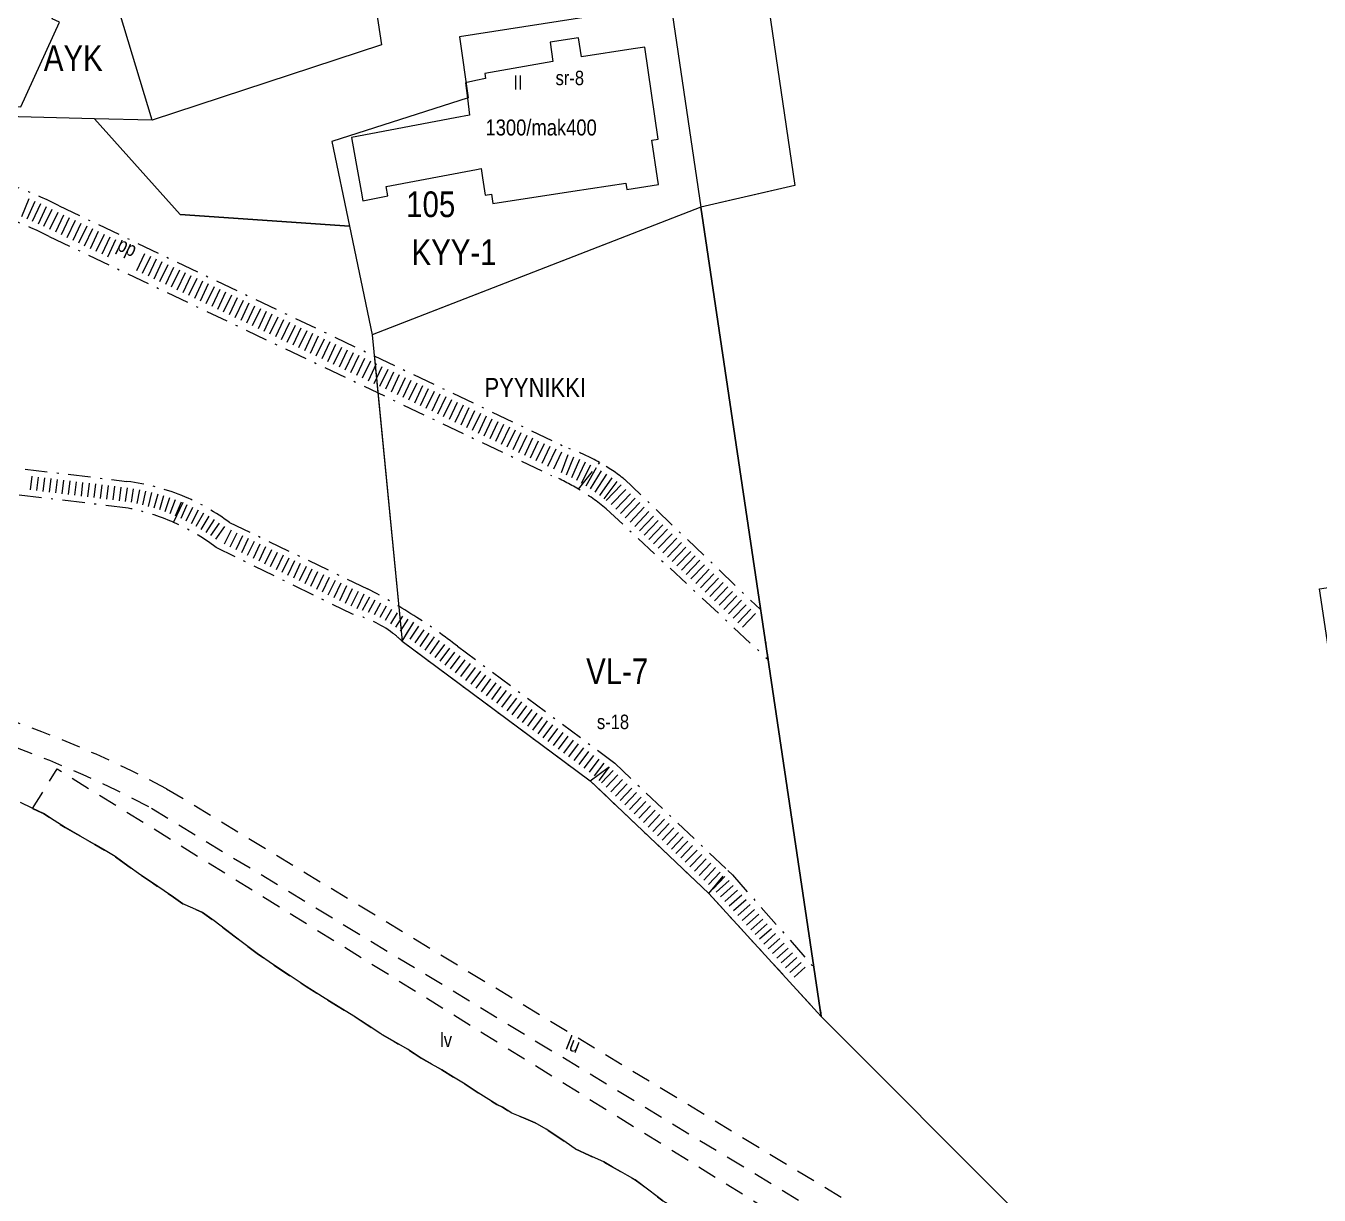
# Model space of a CAD drawing. Header units: metres. Extents: x 24485995 to 24488038, y 6819999 to 6822001.
# Drawn here: x 24486361.4 to 24486563.1, y 6820244.7 to 6820427 of the extents above; entities that cross this region are included whole.
import ezdxf

# ---------------------------------------------------------------- set-up
doc = ezdxf.new("R2010")
doc.units = ezdxf.units.M
for name, pattern in [('k10020', [0]), ('k10040', [10.3, 3.5, -1.5, 0.3, -1.5, 3.5]), ('k10050', [8, 3, -2, 3]), ('K10271', [0]), ('k10vi1', [0])]:
    doc.linetypes.add(name, pattern=pattern)
for name, color, linetype, lineweight in [('AK_AsemakaavaTeksti_Kadun_puistonnimi', 7, 'Continuous', 0), ('AK_AsemakaavaTeksti_Korttelinumero', 7, 'Continuous', 0), ('AK_AsemakaavaViiva_Kaupunginosan_raja', 7, 'Continuous', 0), ('AK_Kaavamerkinta_Kayttotarkoitusalue', 7, 'Continuous', 0), ('AK_KayttotarkoitusSymboliViiva_Virkistysalueen_kuvio_murtoviiva', 7, 'Continuous', 0), ('AK_KayttotarkoitusViiva', 7, 'Continuous', 0), ('AK_LiikennointiViiva_Polkuviivoitus', 7, 'Continuous', 0), ('AK_MuuAsemakaavaTeksti_Alueenosan_kayttotarkoitus', 7, 'Continuous', 0), ('AK_MuuAsemakaavaTeksti_Erityismaarays', 7, 'Continuous', 0), ('AK_MuuAsemakaavaViiva_alueenosan_raja', 7, 'Continuous', 0), ('AK_MuuAsemakaavaViiva_Ohj_alueenosan_raja', 7, 'Continuous', 0), ('AK_Poistettava_merkintä', 7, 'Continuous', 0), ('AK_RakennusalaTeksti_Kerrosala_tai_luku', 7, 'Continuous', 0), ('AK_RakennusalaTeksti_Rakennusoikeus', 7, 'Continuous', 0), ('AK_RakennusalaViiva_Rakennusalan_raja__I_', 7, 'Continuous', 0)]:
    doc.layers.add(name, color=color, linetype=linetype, lineweight=lineweight)
doc.styles.add('ArialNarrow', font='ARIALN.TTF')

msp = doc.modelspace()

# ---------------------------------------------------------------- linework, layer by layer
at = {"layer": 'AK_AsemakaavaViiva_Kaupunginosan_raja', "linetype": 'k10020', "lineweight": 9, "flags": 128}
for points in [[(24486461.97, 6820430.38), (24486466.63, 6820398.72)], [(24486372.1, 6820412.5), (24486326.66, 6820413.67)], [(24486385.43, 6820397.59), (24486372.1, 6820412.5)], [(24486385.43, 6820397.59), (24486411.87, 6820395.76)], [(24486466.63, 6820398.72), (24486415.39, 6820378.82)], [(24486466.63, 6820398.72), (24486485.43, 6820272.57)], [(24486411.87, 6820395.76), (24486415.39, 6820378.82)], [(24486485.43, 6820272.57), (24486516.49, 6820241.41)]]:
    msp.add_lwpolyline(points, dxfattribs=at)
at = {"layer": 'AK_KayttotarkoitusSymboliViiva_Virkistysalueen_kuvio_murtoviiva', "linetype": 'k10vi1', "lineweight": 9, "flags": 128}
for points in [[(24486467.07, 6820395.76), (24486485.43, 6820272.57), (24486516.49, 6820241.41), (24486498.9, 6820215.54), (24486493.34, 6820207.38), (24486495.19, 6820207.11), (24486504.47, 6820207.36), (24486517.54, 6820205.14), (24486526.98, 6820202.91), (24486535.65, 6820200.22), (24486553.58, 6820190.63), (24486559.32, 6820186.06), (24486565.44, 6820176.79), (24486573.35, 6820170.53), (24486581.23, 6820164.22), (24486589.98, 6820159.37), (24486600.16, 6820156.94), (24486618.68, 6820148.96), (24486628.39, 6820148.19), (24486637.69, 6820145.35), (24486642.71, 6820143.42), (24486647.48, 6820141.28), (24486650.81, 6820138.38), (24486656.08, 6820129.21), (24486679.32, 6820163.74), (24486787.91, 6820169.36), (24486821.8, 6820151.64), (24486835.1, 6820144.69), (24486840.56, 6820091.42), (24486893.27, 6820096.82), (24486981.3, 6820105.85), (24487040.44, 6820134.82), (24487031.37, 6820152.26), (24487029.24, 6820152.07), (24487015.91, 6820153.15), (24487009.07, 6820155.53), (24486999.39, 6820162.25), (24486992.49, 6820171.81), (24486989.15, 6820183.12), (24486971.09, 6820205.22), (24486959.84, 6820215.82), (24486946.26, 6820223.21), (24486931.24, 6820226.88), (24486921.73, 6820227.17), (24486885.1, 6820225.4), (24486821.8, 6820222.33), (24486820.17, 6820222.25), (24486764.76, 6820214.13), (24486614.49, 6820192.09), (24486600.12, 6820288.13), (24486571.44, 6820283.83), (24486563.15, 6820339.22), (24486591.83, 6820343.51), (24486576.42, 6820446.47), (24486476.99, 6820431.51), (24486481.33, 6820402.08), (24486469.56, 6820399.39)], [(24486415.69, 6820375.83), (24486420.07, 6820331.05), (24486449.38, 6820309.3), (24486467.88, 6820291.75), (24486485.43, 6820272.57), (24486466.63, 6820398.72), (24486418.19, 6820379.91)]]:
    msp.add_lwpolyline(points, dxfattribs=at)
at = {"layer": 'AK_KayttotarkoitusViiva', "linetype": 'Continuous', "lineweight": 20, "flags": 128}
for points in [[(24486392.4, 6820460.81), (24486413.77, 6820444.32), (24486416.85, 6820424.05), (24486381.1, 6820412.27)], [(24486591.83, 6820343.51), (24486576.42, 6820446.47), (24486476.99, 6820431.51), (24486481.33, 6820402.08), (24486466.63, 6820398.72)], [(24486381.1, 6820412.27), (24486372.94, 6820439.3)], [(24486461.97, 6820430.38), (24486466.63, 6820398.72)], [(24486452.08, 6820428.85), (24486429.02, 6820425.29), (24486430.36, 6820415.75), (24486409.12, 6820408.97), (24486411.87, 6820395.76)], [(24486372.1, 6820412.5), (24486326.66, 6820413.67)], [(24486381.1, 6820412.27), (24486372.1, 6820412.5)], [(24486411.87, 6820395.76), (24486385.43, 6820397.59), (24486372.1, 6820412.5)], [(24486466.63, 6820398.72), (24486415.39, 6820378.82)], [(24486466.63, 6820398.72), (24486485.43, 6820272.57)], [(24486411.87, 6820395.76), (24486415.39, 6820378.82)], [(24486415.39, 6820378.82), (24486420.07, 6820331.05), (24486449.38, 6820309.3), (24486467.88, 6820291.75), (24486485.43, 6820272.57)], [(24486460.72, 6820243.83), (24486458.57, 6820245.49), (24486456.39, 6820247.1), (24486455.24, 6820247.74), (24486454.1, 6820248.39), (24486452.8, 6820249.13), (24486451.5, 6820249.88), (24486449.28, 6820250.89), (24486447.08, 6820251.93), (24486445.64, 6820252.9), (24486444.21, 6820253.89), (24486442.53, 6820254.97), (24486440.81, 6820256), (24486439, 6820256.76), (24486437.17, 6820257.5), (24486436.45, 6820257.95), (24486435.73, 6820258.4), (24486434.86, 6820258.86), (24486434, 6820259.33), (24486431.95, 6820260.65), (24486429.91, 6820261.99), (24486428.08, 6820263.11), (24486426.25, 6820264.22), (24486424.64, 6820265.14), (24486423.04, 6820266.06), (24486421.96, 6820266.77), (24486420.89, 6820267.48), (24486418.8, 6820268.67), (24486416.72, 6820269.87), (24486414.63, 6820271.23), (24486412.54, 6820272.6), (24486410.09, 6820274.1), (24486407.64, 6820275.61), (24486405.11, 6820277.24), (24486402.59, 6820278.88), (24486400.01, 6820280.59), (24486397.47, 6820282.37), (24486394.98, 6820284.24), (24486392.5, 6820286.13), (24486390.73, 6820287.46), (24486388.94, 6820288.77), (24486387.42, 6820289.46), (24486385.89, 6820290.12), (24486384.41, 6820291.14), (24486382.93, 6820292.15), (24486381.12, 6820293.37), (24486379.31, 6820294.59), (24486377.31, 6820296.04), (24486375.29, 6820297.49), (24486373.74, 6820298.45), (24486372.16, 6820299.38), (24486369.83, 6820300.69), (24486367.49, 6820302), (24486365.82, 6820303.1), (24486364.14, 6820304.18), (24486362.35, 6820305.04), (24486360.56, 6820305.89)], [(24486485.43, 6820272.57), (24486516.49, 6820241.41), (24486498.9, 6820215.54), (24486493.34, 6820207.38)]]:
    msp.add_lwpolyline(points, dxfattribs=at)
at = {"layer": 'AK_LiikennointiViiva_Polkuviivoitus', "linetype": 'Continuous', "lineweight": 0, "flags": 128}
for points in [[(24486361.87, 6820400.01), (24486360.69, 6820397.21)], [(24486362.77, 6820399.63), (24486361.54, 6820396.86)], [(24486363.66, 6820399.23), (24486362.38, 6820396.5)], [(24486364.57, 6820398.8), (24486363.29, 6820396.09)], [(24486365.44, 6820398.37), (24486364.13, 6820395.71)], [(24486366.35, 6820397.92), (24486365.09, 6820395.25)], [(24486367.26, 6820397.49), (24486365.99, 6820394.82)], [(24486368.16, 6820397.06), (24486366.89, 6820394.39)], [(24486369.06, 6820396.63), (24486367.79, 6820393.96)], [(24486369.97, 6820396.2), (24486368.7, 6820393.53)], [(24486370.87, 6820395.77), (24486369.6, 6820393.1)], [(24486371.77, 6820395.34), (24486370.5, 6820392.67)], [(24486372.68, 6820394.91), (24486371.41, 6820392.24)], [(24486373.58, 6820394.48), (24486372.31, 6820391.81)], [(24486374.48, 6820394.05), (24486373.21, 6820391.38)], [(24486375.38, 6820393.62), (24486374.12, 6820390.95)], [(24486379.9, 6820391.47), (24486378.63, 6820388.8)], [(24486380.8, 6820391.04), (24486379.53, 6820388.37)], [(24486381.71, 6820390.61), (24486380.44, 6820387.95)], [(24486382.61, 6820390.18), (24486381.34, 6820387.52)], [(24486383.51, 6820389.75), (24486382.24, 6820387.09)], [(24486384.41, 6820389.32), (24486383.15, 6820386.66)], [(24486385.32, 6820388.9), (24486384.05, 6820386.23)], [(24486386.22, 6820388.47), (24486384.95, 6820385.8)], [(24486387.12, 6820388.04), (24486385.85, 6820385.37)], [(24486388.03, 6820387.61), (24486386.76, 6820384.94)], [(24486388.93, 6820387.18), (24486387.66, 6820384.51)], [(24486389.83, 6820386.75), (24486388.56, 6820384.08)], [(24486390.74, 6820386.32), (24486389.47, 6820383.65)], [(24486391.64, 6820385.89), (24486390.37, 6820383.22)], [(24486392.54, 6820385.46), (24486391.27, 6820382.79)], [(24486393.45, 6820385.03), (24486392.18, 6820382.36)], [(24486394.35, 6820384.6), (24486393.08, 6820381.93)], [(24486395.25, 6820384.17), (24486393.98, 6820381.5)], [(24486396.15, 6820383.74), (24486394.89, 6820381.07)], [(24486397.06, 6820383.31), (24486395.79, 6820380.64)], [(24486397.96, 6820382.88), (24486396.69, 6820380.21)], [(24486398.86, 6820382.45), (24486397.59, 6820379.78)], [(24486399.77, 6820382.02), (24486398.5, 6820379.35)], [(24486400.67, 6820381.59), (24486399.4, 6820378.93)], [(24486401.57, 6820381.16), (24486400.3, 6820378.5)], [(24486402.48, 6820380.73), (24486401.21, 6820378.07)], [(24486403.38, 6820380.3), (24486402.11, 6820377.64)], [(24486404.28, 6820379.88), (24486403.01, 6820377.21)], [(24486405.18, 6820379.45), (24486403.92, 6820376.78)], [(24486406.09, 6820379.02), (24486404.82, 6820376.35)], [(24486406.99, 6820378.59), (24486405.72, 6820375.92)], [(24486407.89, 6820378.16), (24486406.62, 6820375.49)], [(24486408.8, 6820377.73), (24486407.53, 6820375.06)], [(24486409.7, 6820377.3), (24486408.43, 6820374.63)], [(24486410.6, 6820376.87), (24486409.33, 6820374.2)], [(24486411.51, 6820376.44), (24486410.24, 6820373.77)], [(24486412.41, 6820376.01), (24486411.14, 6820373.34)], [(24486413.31, 6820375.58), (24486412.04, 6820372.91)], [(24486414.22, 6820375.15), (24486412.95, 6820372.48)], [(24486415.12, 6820374.72), (24486413.85, 6820372.05)], [(24486416.02, 6820374.29), (24486414.75, 6820371.62)], [(24486416.92, 6820373.86), (24486415.66, 6820371.19)], [(24486417.83, 6820373.43), (24486416.56, 6820370.76)], [(24486418.73, 6820373), (24486417.46, 6820370.33)], [(24486419.63, 6820372.57), (24486418.36, 6820369.9)], [(24486420.54, 6820372.14), (24486419.27, 6820369.48)], [(24486421.44, 6820371.71), (24486420.17, 6820369.05)], [(24486422.34, 6820371.28), (24486421.07, 6820368.62)], [(24486423.25, 6820370.85), (24486421.98, 6820368.19)], [(24486424.15, 6820370.43), (24486422.88, 6820367.76)], [(24486425.05, 6820370), (24486423.78, 6820367.33)], [(24486425.95, 6820369.57), (24486424.69, 6820366.9)], [(24486426.86, 6820369.14), (24486425.59, 6820366.47)], [(24486427.76, 6820368.71), (24486426.49, 6820366.04)], [(24486428.66, 6820368.28), (24486427.39, 6820365.61)], [(24486429.57, 6820367.85), (24486428.3, 6820365.18)], [(24486430.47, 6820367.42), (24486429.2, 6820364.75)], [(24486431.37, 6820366.99), (24486430.1, 6820364.32)], [(24486432.28, 6820366.56), (24486431.01, 6820363.89)], [(24486433.18, 6820366.13), (24486431.91, 6820363.46)], [(24486434.08, 6820365.7), (24486432.81, 6820363.03)], [(24486434.98, 6820365.27), (24486433.72, 6820362.6)], [(24486435.89, 6820364.84), (24486434.62, 6820362.17)], [(24486436.79, 6820364.41), (24486435.52, 6820361.74)], [(24486437.69, 6820363.98), (24486436.42, 6820361.31)], [(24486438.6, 6820363.55), (24486437.33, 6820360.88)], [(24486439.5, 6820363.12), (24486438.23, 6820360.45)], [(24486440.4, 6820362.69), (24486439.13, 6820360.03)], [(24486441.31, 6820362.26), (24486440.04, 6820359.6)], [(24486442.21, 6820361.83), (24486440.94, 6820359.17)], [(24486443.11, 6820361.41), (24486441.84, 6820358.74)], [(24486444.02, 6820360.98), (24486442.75, 6820358.31)], [(24486444.92, 6820360.55), (24486443.65, 6820357.88)], [(24486445.91, 6820360.1), (24486444.87, 6820357.32)], [(24486446.82, 6820359.75), (24486445.67, 6820356.94)], [(24486447.71, 6820359.37), (24486446.47, 6820356.53)], [(24486448.59, 6820358.97), (24486447.25, 6820356.11)], [(24486362.3, 6820356.77), (24486362.04, 6820354.65)], [(24486363.29, 6820356.65), (24486363.04, 6820354.53)], [(24486449.47, 6820358.53), (24486448.01, 6820355.67)], [(24486450.31, 6820358.08), (24486448.71, 6820355.24)], [(24486451.13, 6820357.6), (24486449.39, 6820354.81)], [(24486451.95, 6820357.08), (24486450.12, 6820354.31)], [(24486364.29, 6820356.53), (24486364.03, 6820354.41)], [(24486365.28, 6820356.41), (24486365.02, 6820354.29)], [(24486366.27, 6820356.29), (24486366.02, 6820354.17)], [(24486367.26, 6820356.17), (24486367.01, 6820354.05)], [(24486368.26, 6820356.05), (24486368, 6820353.93)], [(24486369.25, 6820355.93), (24486368.99, 6820353.81)], [(24486370.24, 6820355.81), (24486369.99, 6820353.69)], [(24486371.24, 6820355.69), (24486370.98, 6820353.57)], [(24486372.23, 6820355.57), (24486371.97, 6820353.45)], [(24486373.22, 6820355.45), (24486372.97, 6820353.33)], [(24486374.21, 6820355.33), (24486373.96, 6820353.21)], [(24486375.21, 6820355.21), (24486374.95, 6820353.09)], [(24486376.2, 6820355.09), (24486375.94, 6820352.97)], [(24486377.18, 6820354.97), (24486376.89, 6820352.86)], [(24486378.14, 6820354.83), (24486377.8, 6820352.72)], [(24486379.1, 6820354.66), (24486378.69, 6820352.53)], [(24486452.76, 6820356.54), (24486450.84, 6820353.8)], [(24486453.55, 6820355.97), (24486451.54, 6820353.28)], [(24486454.23, 6820355.42), (24486451.9, 6820352.99)], [(24486454.96, 6820354.73), (24486452.68, 6820352.36)], [(24486380.05, 6820354.47), (24486379.58, 6820352.31)], [(24486381, 6820354.25), (24486380.46, 6820352.07)], [(24486381.94, 6820354), (24486381.34, 6820351.81)], [(24486382.87, 6820353.72), (24486382.21, 6820351.52)], [(24486383.8, 6820353.41), (24486383.06, 6820351.21)], [(24486384.69, 6820353.09), (24486383.83, 6820350.92)], [(24486385.6, 6820352.73), (24486384.69, 6820350.56)], [(24486455.68, 6820354.04), (24486453.41, 6820351.67)], [(24486456.4, 6820353.35), (24486454.14, 6820350.99)], [(24486457.12, 6820352.66), (24486454.87, 6820350.31)], [(24486386.49, 6820352.34), (24486385.53, 6820350.18)], [(24486387.37, 6820351.92), (24486386.35, 6820349.78)], [(24486388.24, 6820351.48), (24486387.16, 6820349.36)], [(24486389.07, 6820351.03), (24486387.88, 6820348.96)], [(24486389.91, 6820350.54), (24486388.66, 6820348.5)], [(24486457.84, 6820351.97), (24486455.61, 6820349.63)], [(24486458.57, 6820351.27), (24486456.34, 6820348.95)], [(24486459.29, 6820350.58), (24486457.07, 6820348.26)], [(24486390.74, 6820350.02), (24486389.43, 6820348.02)], [(24486391.55, 6820349.48), (24486390.19, 6820347.52)], [(24486392.35, 6820348.92), (24486390.95, 6820346.99)], [(24486460.01, 6820349.89), (24486457.8, 6820347.58)], [(24486460.73, 6820349.2), (24486458.53, 6820346.9)], [(24486461.46, 6820348.51), (24486459.26, 6820346.22)], [(24486393.38, 6820348.35), (24486392.32, 6820346.17)], [(24486394.28, 6820347.92), (24486393.22, 6820345.73)], [(24486395.18, 6820347.49), (24486394.12, 6820345.29)], [(24486396.08, 6820347.05), (24486395.02, 6820344.85)], [(24486396.98, 6820346.62), (24486395.92, 6820344.41)], [(24486462.18, 6820347.82), (24486460, 6820345.54)], [(24486462.9, 6820347.12), (24486460.73, 6820344.86)], [(24486397.88, 6820346.19), (24486396.82, 6820343.97)], [(24486398.78, 6820345.75), (24486397.71, 6820343.53)], [(24486399.69, 6820345.32), (24486398.61, 6820343.09)], [(24486400.59, 6820344.89), (24486399.51, 6820342.65)], [(24486463.62, 6820346.43), (24486461.46, 6820344.17)], [(24486464.34, 6820345.74), (24486462.19, 6820343.49)], [(24486465.07, 6820345.05), (24486462.92, 6820342.81)], [(24486401.49, 6820344.45), (24486400.41, 6820342.21)], [(24486402.39, 6820344.02), (24486401.31, 6820341.77)], [(24486403.29, 6820343.58), (24486402.21, 6820341.33)], [(24486404.19, 6820343.15), (24486403.1, 6820340.89)], [(24486405.09, 6820342.72), (24486404, 6820340.46)], [(24486465.79, 6820344.36), (24486463.65, 6820342.13)], [(24486466.51, 6820343.67), (24486464.39, 6820341.45)], [(24486467.23, 6820342.98), (24486465.12, 6820340.76)], [(24486405.99, 6820342.28), (24486404.9, 6820340.02)], [(24486406.89, 6820341.85), (24486405.8, 6820339.58)], [(24486407.79, 6820341.42), (24486406.7, 6820339.14)], [(24486408.7, 6820340.98), (24486407.6, 6820338.7)], [(24486409.6, 6820340.55), (24486408.49, 6820338.26)], [(24486467.96, 6820342.28), (24486465.85, 6820340.08)], [(24486468.68, 6820341.59), (24486466.58, 6820339.4)], [(24486469.4, 6820340.9), (24486467.31, 6820338.72)], [(24486410.5, 6820340.12), (24486409.39, 6820337.82)], [(24486411.4, 6820339.68), (24486410.29, 6820337.38)], [(24486412.3, 6820339.25), (24486411.19, 6820336.94)], [(24486413.2, 6820338.81), (24486412.09, 6820336.5)], [(24486470.12, 6820340.21), (24486468.04, 6820338.04)], [(24486470.84, 6820339.52), (24486468.77, 6820337.36)], [(24486471.57, 6820338.83), (24486469.51, 6820336.67)], [(24486414.1, 6820338.38), (24486413.01, 6820336.11)], [(24486414.96, 6820337.94), (24486413.86, 6820335.86)], [(24486415.82, 6820337.47), (24486414.77, 6820335.56)], [(24486416.7, 6820336.99), (24486415.71, 6820335.18)], [(24486417.56, 6820336.51), (24486416.57, 6820334.77)], [(24486472.29, 6820338.13), (24486470.24, 6820335.99)], [(24486473.01, 6820337.44), (24486470.97, 6820335.31)], [(24486473.73, 6820336.75), (24486471.7, 6820334.63)], [(24486418.41, 6820336.02), (24486417.4, 6820334.31)], [(24486419.27, 6820335.51), (24486418.25, 6820333.79)], [(24486420.11, 6820334.99), (24486419.03, 6820333.24)], [(24486420.95, 6820334.48), (24486419.77, 6820332.62)], [(24486474.46, 6820336.06), (24486472.43, 6820333.95)], [(24486475.18, 6820335.37), (24486473.16, 6820333.27)], [(24486421.79, 6820333.94), (24486420.53, 6820331.96)], [(24486422.61, 6820333.4), (24486421.29, 6820331.39)], [(24486423.43, 6820332.85), (24486422.05, 6820330.83)], [(24486424.25, 6820332.29), (24486422.85, 6820330.23)], [(24486425.06, 6820331.72), (24486423.61, 6820329.67)], [(24486425.86, 6820331.15), (24486424.37, 6820329.11)], [(24486426.66, 6820330.56), (24486425.17, 6820328.51)], [(24486427.45, 6820329.97), (24486425.93, 6820327.95)], [(24486428.25, 6820329.36), (24486426.75, 6820327.34)], [(24486429.06, 6820328.76), (24486427.56, 6820326.74)], [(24486429.86, 6820328.16), (24486428.36, 6820326.14)], [(24486430.66, 6820327.57), (24486429.16, 6820325.55)], [(24486431.47, 6820326.97), (24486429.97, 6820324.95)], [(24486432.27, 6820326.38), (24486430.77, 6820324.36)], [(24486433.07, 6820325.78), (24486431.57, 6820323.76)], [(24486433.87, 6820325.18), (24486432.37, 6820323.16)], [(24486434.68, 6820324.59), (24486433.18, 6820322.57)], [(24486435.48, 6820323.99), (24486433.98, 6820321.97)], [(24486436.28, 6820323.4), (24486434.78, 6820321.38)], [(24486437.09, 6820322.8), (24486435.59, 6820320.78)], [(24486437.89, 6820322.2), (24486436.39, 6820320.19)], [(24486438.69, 6820321.61), (24486437.19, 6820319.59)], [(24486439.49, 6820321.01), (24486438, 6820318.99)], [(24486440.3, 6820320.42), (24486438.8, 6820318.4)], [(24486441.1, 6820319.82), (24486439.6, 6820317.8)], [(24486441.9, 6820319.22), (24486440.4, 6820317.21)], [(24486442.71, 6820318.63), (24486441.21, 6820316.61)], [(24486443.51, 6820318.03), (24486442.01, 6820316.01)], [(24486444.31, 6820317.44), (24486442.81, 6820315.42)], [(24486445.11, 6820316.84), (24486443.62, 6820314.82)], [(24486445.92, 6820316.24), (24486444.42, 6820314.23)], [(24486446.72, 6820315.65), (24486445.22, 6820313.63)], [(24486447.52, 6820315.05), (24486446.02, 6820313.03)], [(24486448.33, 6820314.46), (24486446.83, 6820312.44)], [(24486449.13, 6820313.86), (24486447.63, 6820311.84)], [(24486449.93, 6820313.26), (24486448.43, 6820311.25)], [(24486450.73, 6820312.67), (24486449.24, 6820310.65)], [(24486451.54, 6820312.07), (24486450.03, 6820310.05)], [(24486452.34, 6820311.48), (24486450.76, 6820309.35)], [(24486453, 6820310.9), (24486451.17, 6820308.97)], [(24486453.73, 6820310.21), (24486451.9, 6820308.29)], [(24486454.45, 6820309.52), (24486452.63, 6820307.6)], [(24486455.18, 6820308.83), (24486453.35, 6820306.91)], [(24486455.9, 6820308.15), (24486454.08, 6820306.22)], [(24486456.63, 6820307.46), (24486454.8, 6820305.53)], [(24486457.35, 6820306.77), (24486455.53, 6820304.84)], [(24486458.08, 6820306.08), (24486456.25, 6820304.16)], [(24486458.81, 6820305.39), (24486456.98, 6820303.47)], [(24486459.53, 6820304.71), (24486457.7, 6820302.78)], [(24486460.26, 6820304.02), (24486458.43, 6820302.09)], [(24486460.98, 6820303.33), (24486459.16, 6820301.4)], [(24486461.71, 6820302.64), (24486459.88, 6820300.72)], [(24486462.43, 6820301.95), (24486460.61, 6820300.03)], [(24486463.16, 6820301.26), (24486461.33, 6820299.34)], [(24486463.88, 6820300.58), (24486462.06, 6820298.65)], [(24486464.61, 6820299.89), (24486462.78, 6820297.96)], [(24486465.33, 6820299.2), (24486463.51, 6820297.27)], [(24486466.06, 6820298.51), (24486464.23, 6820296.59)], [(24486466.79, 6820297.82), (24486464.96, 6820295.9)], [(24486467.51, 6820297.14), (24486465.68, 6820295.21)], [(24486468.24, 6820296.45), (24486466.41, 6820294.52)], [(24486468.96, 6820295.76), (24486467.14, 6820293.83)], [(24486469.69, 6820295.07), (24486467.86, 6820293.15)], [(24486470.41, 6820294.38), (24486468.59, 6820292.46)], [(24486471.05, 6820293.74), (24486469.04, 6820291.96)], [(24486471.72, 6820292.99), (24486469.71, 6820291.23)], [(24486472.38, 6820292.24), (24486470.39, 6820290.49)], [(24486473.04, 6820291.49), (24486471.06, 6820289.75)], [(24486473.7, 6820290.74), (24486471.74, 6820289.01)], [(24486474.36, 6820289.99), (24486472.42, 6820288.28)], [(24486475.02, 6820289.24), (24486473.09, 6820287.54)], [(24486475.68, 6820288.49), (24486473.77, 6820286.8)], [(24486476.34, 6820287.74), (24486474.44, 6820286.06)], [(24486477, 6820286.98), (24486475.12, 6820285.33)], [(24486477.66, 6820286.23), (24486475.79, 6820284.59)], [(24486478.32, 6820285.48), (24486476.47, 6820283.85)], [(24486478.98, 6820284.73), (24486477.14, 6820283.11)], [(24486479.64, 6820283.98), (24486477.82, 6820282.37)], [(24486480.3, 6820283.23), (24486478.49, 6820281.64)], [(24486480.97, 6820282.48), (24486479.17, 6820280.9)], [(24486481.63, 6820281.73), (24486479.84, 6820280.16)], [(24486482.29, 6820280.98), (24486480.52, 6820279.42)], [(24486482.95, 6820280.23), (24486481.19, 6820278.69)]]:
    msp.add_lwpolyline(points, dxfattribs=at)
at = {"layer": 'AK_MuuAsemakaavaViiva_alueenosan_raja', "linetype": 'k10040', "lineweight": 5, "flags": 128}
for points in [[(24486366.57, 6820398.92), (24486446.03, 6820361.12)], [(24486365.02, 6820394.17), (24486443.35, 6820356.91)], [(24486341, 6820360.35), (24486377.15, 6820355.98)], [(24486377.32, 6820351.8), (24486340.5, 6820356.25)], [(24486454.77, 6820356.3), (24486475.98, 6820335.98)], [(24486451.91, 6820351.7), (24486477.15, 6820328.19)], [(24486393.14, 6820349.58), (24486414.68, 6820339.21)], [(24486412.33, 6820335.27), (24486391.04, 6820345.68)], [(24486475.98, 6820335.98), (24486477.15, 6820328.19)], [(24486420.07, 6820331.05), (24486449.38, 6820309.3)], [(24486428.7, 6820330.27), (24486453.22, 6820312.07)], [(24486453.22, 6820312.07), (24486470.86, 6820295.34)], [(24486449.38, 6820309.3), (24486467.88, 6820291.75)], [(24486470.86, 6820295.34), (24486471.59, 6820294.64)], [(24486471.59, 6820294.64), (24486484.3, 6820280.21)], [(24486467.88, 6820291.75), (24486485.43, 6820272.57)], [(24486484.3, 6820280.21), (24486485.43, 6820272.57)]]:
    msp.add_lwpolyline(points, dxfattribs=at)
at = {"layer": 'AK_MuuAsemakaavaViiva_alueenosan_raja', "linetype": 'k10040', "lineweight": 5}
for centre, radius, start, end in [((24486340.32, 6820348.29), 57.03, 62.5954, 79.5194), ((24486329.55, 6820321.72), 80.67, 63.9206, 75.8009), ((24486435.51, 6820331.72), 31.23, 60.528, 70.3072), ((24486429.78, 6820324.97), 34.7, 59.1525, 66.9804), ((24486373.02, 6820322.37), 33.86, 66.9901, 83.0042), ((24486429.73, 6820324.88), 34.8, 50.4059, 59.1607), ((24486372.8, 6820322.17), 34.13, 53.4124, 66.775), ((24486371.13, 6820319.47), 32.92, 66.2123, 79.1584), ((24486371.08, 6820319.39), 33.01, 52.7863, 66.186), ((24486372.1, 6820256.89), 92.68, 57.1554, 62.6517), ((24486408.52, 6820319.04), 16.67, 52.8755, 76.7912), ((24486371.67, 6820256.49), 93.26, 52.2942, 57.0625), ((24486408.34, 6820318.91), 16.89, 45.9658, 52.6463)]:
    msp.add_arc(centre, radius, start, end, dxfattribs=at)
msp.add_ellipse((24486435.44, 6820331.7), major_axis=(-24.59, 19.33), ratio=1, start_param=4.712389, end_param=4.862369, dxfattribs=at)
at = {"layer": 'AK_MuuAsemakaavaViiva_Ohj_alueenosan_raja', "linetype": 'k10050', "lineweight": 5, "flags": 128}
for points in [[(24486362.43, 6820305), (24486366.28, 6820311.14), (24486488.36, 6820235.46), (24486498.9, 6820215.54)], [(24486383.34, 6820308.07), (24486490.52, 6820243.19)], [(24486507.08, 6820227.57), (24486488.61, 6820239.81), (24486380.55, 6820305.22)]]:
    msp.add_lwpolyline(points, dxfattribs=at)
at = {"layer": 'AK_MuuAsemakaavaViiva_Ohj_alueenosan_raja', "linetype": 'k10050', "lineweight": 5}
msp.add_arc((24486299.45, 6820149.83), 179.1, 62.0702, 77.7233, dxfattribs=at)
msp.add_ellipse((24486305.49, 6820164.8), major_axis=(-140.42, 75.06), ratio=1, start_param=4.712389, end_param=4.998055, dxfattribs=at)
at = {"layer": 'AK_Poistettava_merkintä', "linetype": 'k10040', "lineweight": 0, "flags": 128}
for points in [[(24486447.57, 6820354.77), (24486450.88, 6820358.91)], [(24486384.41, 6820349.59), (24486386.26, 6820353.54)], [(24486420.07, 6820331.05), (24486422.37, 6820334.75)], [(24486449.38, 6820309.3), (24486453.22, 6820312.07)], [(24486467.88, 6820291.75), (24486470.86, 6820295.34)]]:
    msp.add_lwpolyline(points, dxfattribs=at)
at = {"layer": 'AK_Poistettava_merkintä', "linetype": 'k10050', "lineweight": 0, "flags": 128}
msp.add_lwpolyline([(24486362.43, 6820305), (24486363.28, 6820304.59), (24486364.14, 6820304.18), (24486365.83, 6820303.13), (24486367.49, 6820302), (24486369.83, 6820300.69), (24486372.16, 6820299.38), (24486373.74, 6820298.45), (24486375.29, 6820297.49), (24486377.31, 6820296.04), (24486379.31, 6820294.59), (24486381.12, 6820293.37), (24486382.93, 6820292.15), (24486384.41, 6820291.14), (24486385.89, 6820290.12), (24486387.42, 6820289.46), (24486388.94, 6820288.77), (24486390.73, 6820287.46), (24486392.5, 6820286.13), (24486394.98, 6820284.24), (24486397.47, 6820282.37), (24486400.01, 6820280.59), (24486402.59, 6820278.88), (24486405.11, 6820277.24), (24486407.64, 6820275.61), (24486410.09, 6820274.1), (24486412.54, 6820272.6), (24486414.63, 6820271.23), (24486416.72, 6820269.87), (24486418.8, 6820268.67), (24486420.89, 6820267.48), (24486421.96, 6820266.77), (24486423.04, 6820266.06), (24486424.64, 6820265.14), (24486426.25, 6820264.22), (24486428.08, 6820263.11), (24486429.91, 6820261.99), (24486431.95, 6820260.65), (24486434, 6820259.33), (24486434.86, 6820258.86), (24486435.73, 6820258.4), (24486436.45, 6820257.95), (24486437.17, 6820257.5), (24486439, 6820256.76), (24486440.81, 6820256), (24486442.53, 6820254.97), (24486444.21, 6820253.89), (24486445.64, 6820252.9), (24486447.08, 6820251.93), (24486449.28, 6820250.89), (24486451.5, 6820249.88), (24486452.8, 6820249.13), (24486454.1, 6820248.39), (24486455.24, 6820247.74), (24486456.39, 6820247.1), (24486458.57, 6820245.49), (24486460.72, 6820243.83), (24486462.41, 6820242.86), (24486464.11, 6820241.89), (24486465.41, 6820241.03), (24486466.67, 6820240.11), (24486467.87, 6820239.03), (24486469.09, 6820237.95), (24486471.01, 6820236.63), (24486472.95, 6820235.33), (24486474.6, 6820234.08), (24486476.2, 6820232.77), (24486477.59, 6820231.48), (24486478.75, 6820230), (24486479.75, 6820228.33), (24486480.75, 6820226.66)], dxfattribs=at)
at = {"layer": 'AK_RakennusalaViiva_Rakennusalan_raja__I_', "linetype": 'K10271', "lineweight": 9, "flags": 128}
for points in [[(24486353.81, 6820415.83), (24486353.82, 6820415.77), (24486353.84, 6820415.71), (24486353.85, 6820415.65), (24486353.87, 6820415.59), (24486353.89, 6820415.53), (24486353.92, 6820415.47), (24486353.94, 6820415.41), (24486353.97, 6820415.35), (24486354, 6820415.3), (24486354.03, 6820415.24), (24486354.06, 6820415.19), (24486354.1, 6820415.14), (24486354.14, 6820415.08), (24486354.17, 6820415.03), (24486354.21, 6820414.99), (24486354.26, 6820414.94), (24486354.3, 6820414.89), (24486354.34, 6820414.85), (24486354.39, 6820414.81), (24486354.44, 6820414.77), (24486360.59, 6820414.39), (24486366.64, 6820427.58), (24486365.51, 6820428.08), (24486370.08, 6820438.08), (24486354.56, 6820444.98), (24486348.93, 6820432.77), (24486344.67, 6820434.85), (24486343.07, 6820431.37), (24486340.82, 6820426.47), (24486339.24, 6820423.01), (24486346.01, 6820419.79), (24486347.59, 6820423.24), (24486353.82, 6820420.27), (24486355.35, 6820419.55), (24486354.32, 6820417.06), (24486353.81, 6820415.83)], [(24486459.9, 6820403.25), (24486459.03, 6820409.19), (24486460.01, 6820409.34), (24486457.9, 6820423.68), (24486456.1, 6820423.4), (24486448.02, 6820422.16), (24486447.58, 6820425.12), (24486443.13, 6820424.44), (24486443.57, 6820421.46), (24486432.95, 6820419.59), (24486433.07, 6820418.79), (24486431.58, 6820418.47), (24486429.94, 6820418.12), (24486430.25, 6820415.73), (24486430.59, 6820413.07), (24486428.36, 6820412.65), (24486412.15, 6820409.58), (24486412.84, 6820405.77), (24486413.66, 6820401.21), (24486413.93, 6820399.74), (24486413.94, 6820399.74), (24486417.86, 6820400.48), (24486417.59, 6820401.96), (24486431.67, 6820404.62), (24486432.39, 6820404.76), (24486432.61, 6820403.28), (24486433, 6820400.61), (24486433.99, 6820400.77), (24486434.2, 6820399.28), (24486446.7, 6820401.21), (24486454.96, 6820402.49), (24486455.1, 6820401.5), (24486456.09, 6820401.65), (24486460.05, 6820402.26), (24486459.9, 6820403.25)]]:
    msp.add_lwpolyline(points, dxfattribs=at)

# ---------------------------------------------------------------- texts
at = {"layer": 'AK_AsemakaavaTeksti_Kadun_puistonnimi', "linetype": 'Continuous', "lineweight": 5, "style": 'ArialNarrow'}
msp.add_text('PYYNIKKI', height=3, dxfattribs=at).set_placement((24486432.91, 6820369.11))
at = {"layer": 'AK_AsemakaavaTeksti_Korttelinumero', "linetype": 'Continuous', "lineweight": 5, "style": 'ArialNarrow'}
msp.add_text('105', height=4, dxfattribs=at).set_placement((24486420.71, 6820397.18))
at = {"layer": 'AK_Kaavamerkinta_Kayttotarkoitusalue', "linetype": 'Continuous', "lineweight": 0, "style": 'ArialNarrow'}
for s, p in [('AYK', (24486364.19, 6820419.98)), ('KYY-1', (24486421.55, 6820389.69)), ('VL-7', (24486448.77, 6820324.38))]:
    msp.add_text(s, height=4, dxfattribs=at).set_placement(p)
at = {"layer": 'AK_MuuAsemakaavaTeksti_Alueenosan_kayttotarkoitus', "linetype": 'Continuous', "lineweight": 0, "style": 'ArialNarrow'}
for s, rotation, p in [('pp', 334.5664, (24486375.42, 6820392.14)), ('lu', 338.518, (24486445.42, 6820267.55))]:
    msp.add_text(s, height=2.25, rotation=rotation, dxfattribs=at).set_placement(p)
msp.add_text('lv', height=2.25, dxfattribs=at).set_placement((24486425.99, 6820267.78))
at = {"layer": 'AK_MuuAsemakaavaTeksti_Erityismaarays', "linetype": 'Continuous', "lineweight": 0, "style": 'ArialNarrow'}
for s, p in [('sr-8', (24486444, 6820417.75)), ('s-18', (24486450.45, 6820317.36))]:
    msp.add_text(s, height=2.25, dxfattribs=at).set_placement(p)
at = {"layer": 'AK_RakennusalaTeksti_Kerrosala_tai_luku', "linetype": 'Continuous', "lineweight": 0, "style": 'ArialNarrow'}
msp.add_text('II', height=2.25, dxfattribs=at).set_placement((24486437.42, 6820417.04))
at = {"layer": 'AK_RakennusalaTeksti_Rakennusoikeus', "linetype": 'Continuous', "lineweight": 0, "style": 'ArialNarrow'}
msp.add_text('1300/mak400', height=2.5, dxfattribs=at).set_placement((24486433.07, 6820409.9))

doc.saveas('drawing.dxf')
